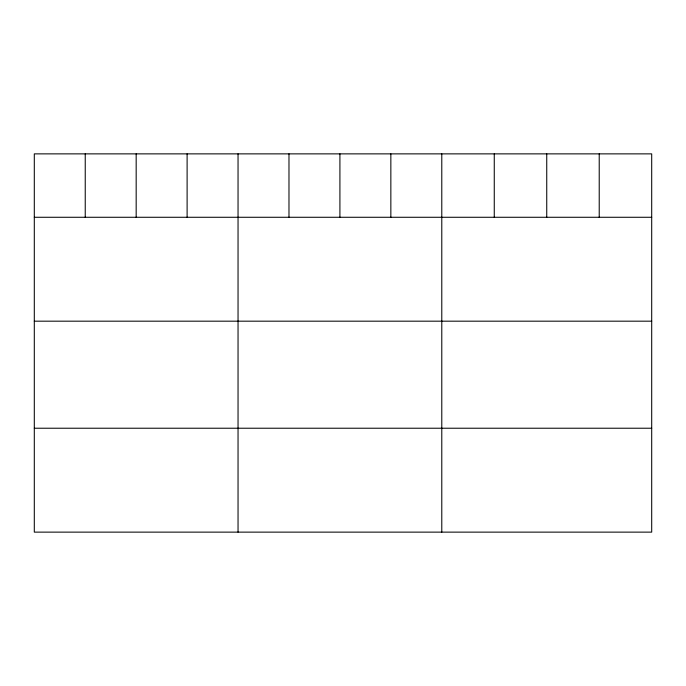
<?xml version="1.0" encoding="UTF-8"?>
<svg xmlns="http://www.w3.org/2000/svg" width="686" height="686" viewBox="0 0 686 686"><rect width="100%" height="100%" fill="white"/><g stroke="black" fill="none" stroke-linecap="round" stroke-linejoin="round"><path stroke-width="1.03" d="M651.7 217.273L651.7 532.13L34.3 532.13L34.3 153.87L651.7 153.87L651.7 217.273L34.3 217.273M34.3 321.177L651.7 321.177M34.3 428.227L651.7 428.227M599.221 153.87L599.221 217.273M546.742 153.87L546.742 217.273M494.263 153.87L494.263 217.273M441.784 153.87L441.784 532.13M390.849 153.87L390.849 217.273M339.913 153.87L339.913 217.273M288.978 153.87L288.978 217.273M238.042 153.87L238.042 532.13M187.107 153.87L187.107 217.273M136.171 153.87L136.171 217.273M85.236 153.87L85.236 217.273"/></g></svg>
